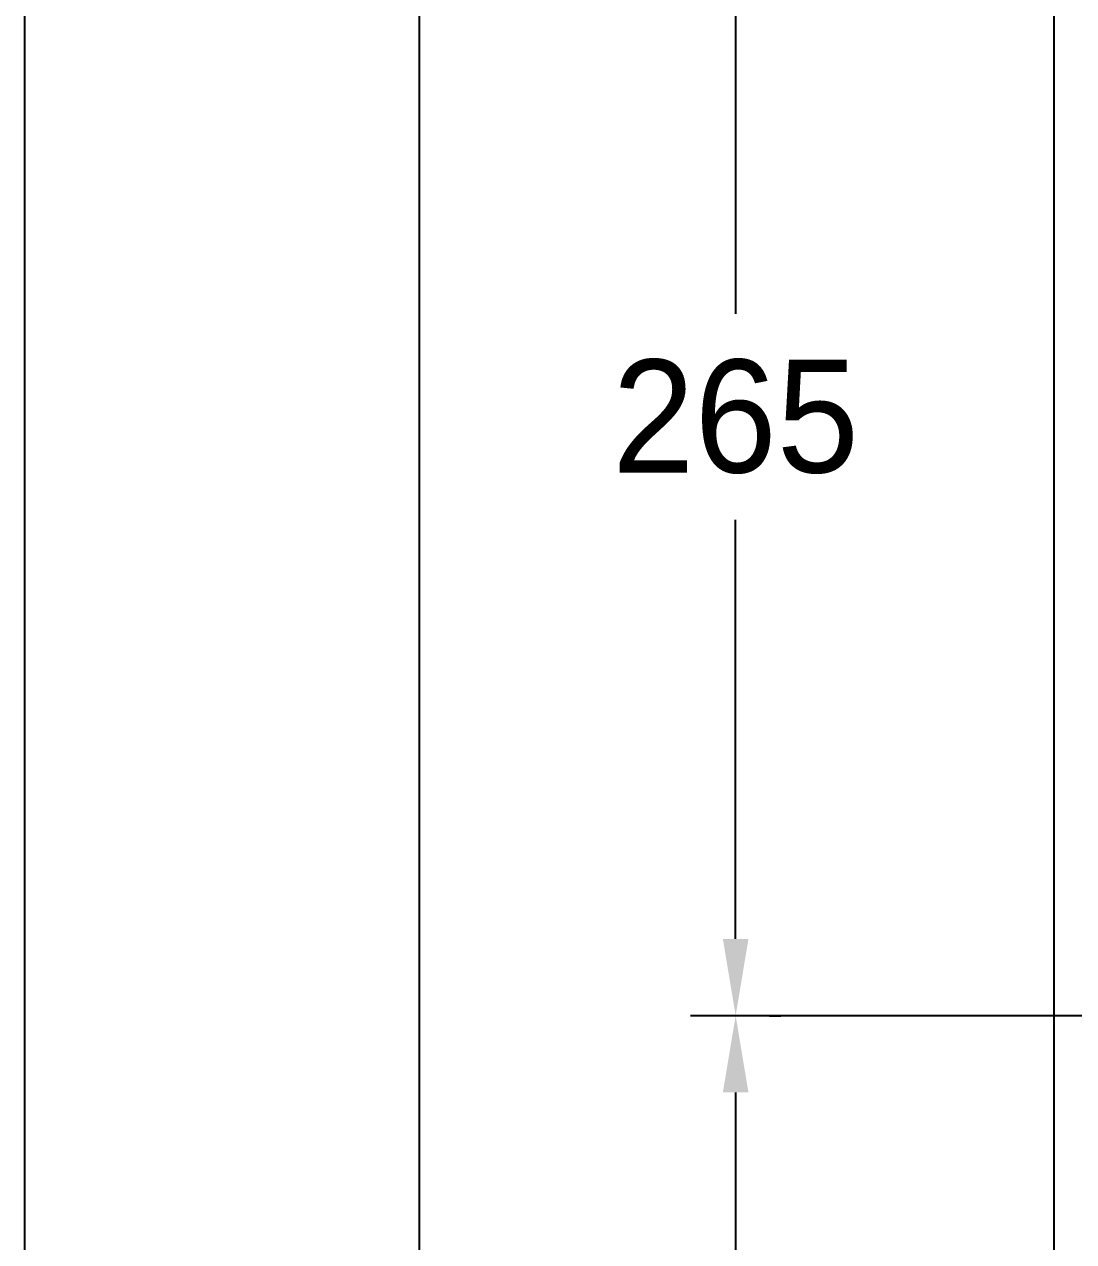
# Model space of a CAD drawing. Header units: millimetres. Extents: x 0 to 3800, y -67 to 2530.
# Drawn here: x 2000 to 2232.2, y 639.1 to 908.5 of the extents above; entities that cross this region are included whole.
import ezdxf

# ---------------------------------------------------------------- set-up
doc = ezdxf.new("R2010")
doc.units = ezdxf.units.MM
for name, color, linetype in [('도각라인', 255, 'Continuous'), ('외형선', 3, 'Continuous'), ('치수선', 7, 'Continuous')]:
    doc.layers.add(name, color=color, linetype=linetype)
doc.styles.add('____', font='')
doc.styles.get('____').set_extended_font_data('굴림')
doc.dimstyles.new('MSADIM', dxfattribs={"dimtxt": 33, "dimasz": 17, "dimexe": 10, "dimexo": 7.5, "dimgap": 10, "dimtad": 0, "dimtih": 1, "dimtoh": 1, "dimdec": 0, "dimzin": 1, "dimdsep": 46, "dimtxsty": '____', "dimcen": 11.25, "dimadec": 0, "dimazin": 0, "dimtfac": 1, "dimtdec": 0, "dimtix": 1, "dimtmove": 0, "dimatfit": 3, "dimfxl": 1, "dimtolj": 1, "dimtzin": 1, "dimarcsym": 0})

# ---------------------------------------------------------------- blocks, each defined once
blk = doc.blocks.new('*D22')
at = {"layer": '치수선', "color": 0, "linetype": 'Continuous', "lineweight": -2, "transparency": 16777216}
for p, q in [((2164.77, 954.14), (2147.39, 954.14)), ((2157.39, 937.14), (2157.39, 844.45)), ((2157.39, 706.14), (2157.39, 798.82)), ((2254.13, 689.14), (2147.39, 689.14))]:
    blk.add_line(p, q, dxfattribs=at)
at = {"layer": '치수선', "color": 0, "linetype": 'Continuous', "transparency": 16777216}
for points in [[(2154.56, 937.14), (2160.23, 937.14), (2157.39, 954.14)], [(2154.56, 706.14), (2160.23, 706.14), (2157.39, 689.14)]]:
    blk.add_solid(points, dxfattribs=at)
at = {"layer": '치수선', "color": 0, "linetype": 'Continuous', "transparency": 16777216, "insert": (2157.39, 821.64), "char_height": 25, "attachment_point": 5, "style": '____'}
blk.add_mtext('\\A1;265', dxfattribs=at)
blk = doc.blocks.new('*D23')
at = {"layer": '치수선', "color": 0, "linetype": 'Continuous', "lineweight": -2, "transparency": 16777216}
for p, q in [((2164.89, 689.14), (2167.39, 689.14)), ((2157.39, 672.14), (2157.39, 496.97)), ((2157.39, 276.14), (2157.39, 451.3)), ((2220.3, 259.14), (2147.39, 259.14))]:
    blk.add_line(p, q, dxfattribs=at)
at = {"layer": '치수선', "color": 0, "linetype": 'Continuous', "transparency": 16777216}
for points in [[(2154.56, 672.14), (2160.23, 672.14), (2157.39, 689.14)], [(2154.56, 276.14), (2160.23, 276.14), (2157.39, 259.14)]]:
    blk.add_solid(points, dxfattribs=at)
at = {"layer": '치수선', "color": 0, "linetype": 'Continuous', "transparency": 16777216, "insert": (2157.39, 474.14), "char_height": 25, "attachment_point": 5, "style": '____'}
blk.add_mtext('\\A1;430', dxfattribs=at)
blk = doc.blocks.new('*D28')
at = {"layer": '치수선', "color": 0, "linetype": 'Continuous', "lineweight": -2, "transparency": 16777216}
for p, q in [((2164.77, 954.14), (2077.39, 954.14)), ((2087.39, 937.14), (2087.39, 629.45)), ((2087.39, 276.14), (2087.39, 583.82)), ((2220.3, 259.14), (2077.39, 259.14))]:
    blk.add_line(p, q, dxfattribs=at)
at = {"layer": '치수선', "color": 0, "linetype": 'Continuous', "transparency": 16777216}
for points in [[(2084.56, 937.14), (2090.23, 937.14), (2087.39, 954.14)], [(2084.56, 276.14), (2090.23, 276.14), (2087.39, 259.14)]]:
    blk.add_solid(points, dxfattribs=at)
at = {"layer": '치수선', "color": 0, "linetype": 'Continuous', "transparency": 16777216, "insert": (2087.39, 606.64), "char_height": 25, "attachment_point": 5, "style": '____'}
blk.add_mtext('\\A1;695', dxfattribs=at)

msp = doc.modelspace()

# ---------------------------------------------------------------- linework, layer by layer
at = {"layer": '도각라인', "color": 7}
msp.add_line((2000, 2530), (2000, 0), dxfattribs=at)
at = {"layer": '외형선', "linetype": 'Continuous'}
msp.add_line((2227.8, 1103.34), (2227.8, 259.14), dxfattribs=at)

# ---------------------------------------------------------------- dimensions: what is measured, and where the dimension line sits
at = {"layer": '치수선', "linetype": 'Continuous'}
for base, p1, p2, picture, middle in [((2087.39, 259.14), (2172.27, 954.14), (2227.8, 259.14), '*D28', (2087.39, 606.64)), ((2157.39, 689.14), (2172.27, 954.14), (2261.63, 689.14), '*D22', (2157.39, 821.64)), ((2157.39, 259.14), (2157.39, 689.14), (2227.8, 259.14), '*D23', (2157.39, 474.14))]:
    dim = msp.add_linear_dim(base=base, p1=p1, p2=p2, angle=90, dimstyle='MSADIM', override={"dimtxt": 25}, dxfattribs=at)
    dim.commit()
    dim.dimension.update_dxf_attribs({"geometry": picture, "text_midpoint": middle})

doc.saveas('drawing.dxf')
